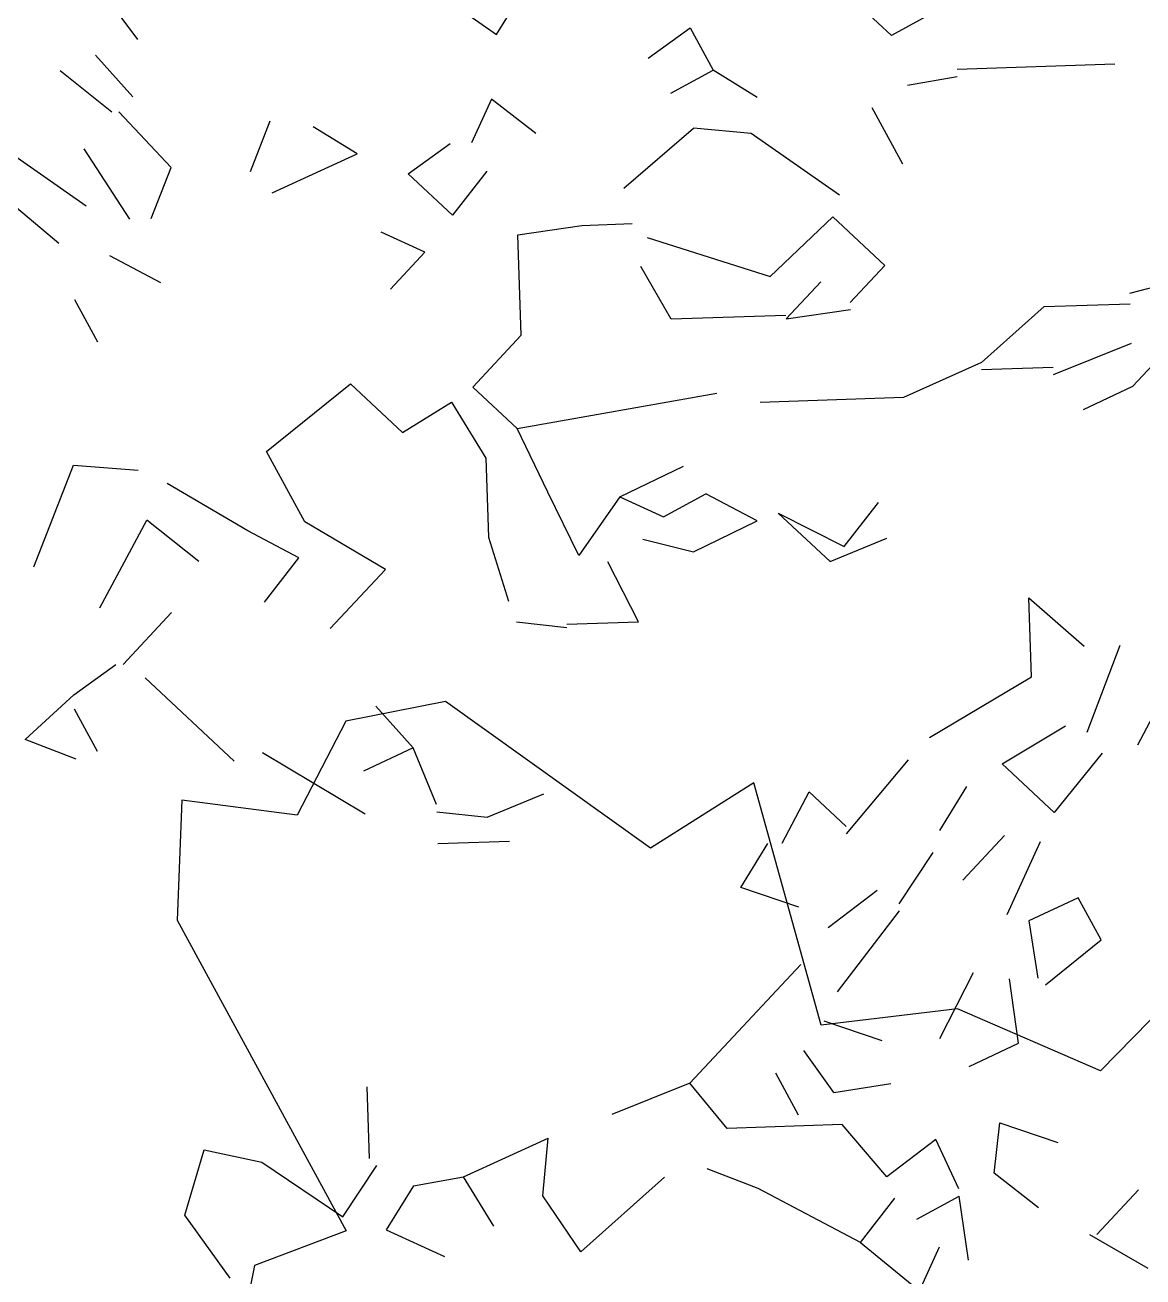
# Model space of a CAD drawing. Header units: metres. Extents: x 10 to 239, y 2 to 253.
# Drawn here: x 90.724 to 91.565, y 179.671 to 180.613 of the extents above; entities that cross this region are included whole.
import ezdxf

# ---------------------------------------------------------------- set-up
doc = ezdxf.new("R2010")
doc.units = ezdxf.units.M
doc.header["$MEASUREMENT"] = 0
doc.layers.add('bloques ARBOLES', color=7, linetype='Continuous', true_color=0xb8d897)

# ---------------------------------------------------------------- blocks, each defined once
blk = doc.blocks.new('arbolote')
at = {"layer": 'bloques ARBOLES'}
blk.add_lwpolyline([(0.40291, 9.62845), (0.32388, 9.60013), (0.30789, 9.74387), (-0.0131, 9.78838), (-0.28222, 9.6533), (-0.3691, 9.65054), (-0.33586, 9.46254), (-0.44493, 9.49249), (-0.51068, 9.29974), (-0.56821, 9.44692), (-0.71617, 9.29584), (-0.82384, 9.3426), (-0.92645, 9.33018), (-0.97708, 9.51265), (-1.05486, 9.46331), (-1.20906, 9.57368), (-1.28397, 9.55897), (-1.3207, 9.48831), (-1.40741, 9.49948), (-1.41091, 9.40914), (-1.28385, 9.17553), (-1.35275, 9.14936), (-1.41728, 8.82704)], dxfattribs=at)
blk = doc.blocks.new('arb-alz-77')
at = {"layer": 'bloques ARBOLES', "linetype": 'Continuous'}
for p, q in [((-4.4417, 5.417), (-4.5329, 5.5386)), ((-4.4417, 5.417), (-4.5329, 5.5386)), ((-4.4417, 5.417), (-4.5329, 5.5386)), ((-3.9213, 5.497), (-3.8191, 5.4256)), ((-3.8191, 5.4256), (-3.7718, 5.502)), ((-3.8191, 5.4256), (-3.7718, 5.502)), ((-3.134, 5.4239), (-3.2241, 5.5079)), ((-3.134, 5.4239), (-3.2241, 5.5079)), ((-3.134, 5.4239), (-3.2241, 5.5079)), ((-3.0606, 5.4637), (-3.134, 5.4239)), ((-3.5562, 5.3847), (-3.4833, 5.4369)), ((-3.4833, 5.4369), (-3.4434, 5.3636)), ((-3.4833, 5.4369), (-3.4434, 5.3636)), ((-3.4833, 5.4369), (-3.4434, 5.3636)), ((-3.4833, 5.4369), (-3.4434, 5.3636)), ((-4.5155, 5.3896), (-4.4508, 5.3171)), ((-4.5155, 5.3896), (-4.4508, 5.3171)), ((-4.5155, 5.3896), (-4.4508, 5.3171)), ((-3.02, 5.3655), (-2.7463, 5.3747)), ((-3.02, 5.3655), (-2.7463, 5.3747)), ((-3.02, 5.3655), (-2.7463, 5.3747)), ((-3.02, 5.3655), (-2.7463, 5.3747)), ((-3.02, 5.3655), (-2.7463, 5.3747)), ((-4.4872, 5.2909), (-4.5768, 5.3627)), ((-4.4872, 5.2909), (-4.5768, 5.3627)), ((-3.5168, 5.3237), (-3.4434, 5.3636)), ((-3.5168, 5.3237), (-3.4434, 5.3636)), ((-3.5168, 5.3237), (-3.4434, 5.3636)), ((-3.5168, 5.3237), (-3.4434, 5.3636)), ((-3.367, 5.3163), (-3.4434, 5.3636)), ((-3.367, 5.3163), (-3.4434, 5.3636)), ((-3.367, 5.3163), (-3.4434, 5.3636)), ((-3.1061, 5.3377), (-3.0196, 5.3529)), ((-3.1061, 5.3377), (-3.0196, 5.3529)), ((-3.1061, 5.3377), (-3.0196, 5.3529)), ((-3.1061, 5.3377), (-3.0196, 5.3529)), ((-3.1061, 5.3377), (-3.0196, 5.3529)), ((-3.1061, 5.3377), (-3.0196, 5.3529)), ((-3.1061, 5.3377), (-3.0196, 5.3529)), ((-3.8278, 5.3133), (-3.8627, 5.2374)), ((-3.8278, 5.3133), (-3.8627, 5.2374)), ((-3.8278, 5.3133), (-3.8627, 5.2374)), ((-3.8278, 5.3133), (-3.8627, 5.2374)), ((-3.7511, 5.2535), (-3.8278, 5.3133)), ((-4.3843, 5.1947), (-4.4748, 5.2914)), ((-4.3843, 5.1947), (-4.4748, 5.2914)), ((-3.114, 5.2004), (-3.1671, 5.2982)), ((-3.114, 5.2004), (-3.1671, 5.2982)), ((-4.2127, 5.2754), (-4.2471, 5.187)), ((-4.0613, 5.2182), (-4.1376, 5.2655)), ((-3.5984, 5.1591), (-3.4773, 5.2628)), ((-3.5984, 5.1591), (-3.4773, 5.2628)), ((-3.3774, 5.2538), (-3.4773, 5.2628)), ((-3.9729, 5.1838), (-3.8999, 5.2361)), ((-3.2243, 5.1469), (-3.3774, 5.2538)), ((-3.2243, 5.1469), (-3.3774, 5.2538)), ((-3.2243, 5.1469), (-3.3774, 5.2538)), ((-3.2243, 5.1469), (-3.3774, 5.2538)), ((-3.2243, 5.1469), (-3.3774, 5.2538)), ((-3.2243, 5.1469), (-3.3774, 5.2538)), ((-3.2243, 5.1469), (-3.3774, 5.2538)), ((-3.2243, 5.1469), (-3.3774, 5.2538)), ((-3.2243, 5.1469), (-3.3774, 5.2538)), ((-3.2243, 5.1469), (-3.3774, 5.2538)), ((-4.5315, 5.1275), (-4.6846, 5.2345)), ((-4.456, 5.1053), (-4.5349, 5.2271)), ((-4.456, 5.1053), (-4.5349, 5.2271)), ((-4.456, 5.1053), (-4.5349, 5.2271)), ((-4.456, 5.1053), (-4.5349, 5.2271)), ((-4.456, 5.1053), (-4.5349, 5.2271)), ((-4.2085, 5.151), (-4.0613, 5.2182)), ((-4.2085, 5.151), (-4.0613, 5.2182)), ((-4.4187, 5.1065), (-4.3843, 5.1947)), ((-4.4187, 5.1065), (-4.3843, 5.1947)), ((-4.4187, 5.1065), (-4.3843, 5.1947)), ((-4.7073, 5.1715), (-4.5792, 5.0637)), ((-3.8958, 5.1118), (-3.9729, 5.1838)), ((-3.8958, 5.1118), (-3.9729, 5.1838)), ((-3.8958, 5.1118), (-3.9729, 5.1838)), ((-3.8958, 5.1118), (-3.9729, 5.1838)), ((-3.8958, 5.1118), (-3.9729, 5.1838)), ((-3.836, 5.1885), (-3.8958, 5.1118)), ((-3.836, 5.1885), (-3.8958, 5.1118)), ((-3.3441, 5.0056), (-3.2355, 5.109)), ((-3.3441, 5.0056), (-3.2355, 5.109)), ((-3.1454, 5.0249), (-3.2355, 5.109)), ((-3.1454, 5.0249), (-3.2355, 5.109)), ((-3.7826, 5.0781), (-3.671, 5.0943)), ((-3.7826, 5.0781), (-3.671, 5.0943)), ((-3.7826, 5.0781), (-3.671, 5.0943)), ((-3.7826, 5.0781), (-3.671, 5.0943)), ((-3.7826, 5.0781), (-3.671, 5.0943)), ((-3.7826, 5.0781), (-3.671, 5.0943)), ((-3.671, 5.0943), (-3.5839, 5.0973)), ((-3.9435, 5.0477), (-4.0194, 5.0826)), ((-3.7766, 4.904), (-3.7826, 5.0781)), ((-3.558, 5.0732), (-3.3441, 5.0056)), ((-3.558, 5.0732), (-3.3441, 5.0056)), ((-4.4912, 5.0418), (-4.4024, 4.9949)), ((-4.4912, 5.0418), (-4.4024, 4.9949)), ((-4.0035, 4.9834), (-3.9435, 5.0477)), ((-3.516, 4.9315), (-3.569, 5.0231)), ((-3.516, 4.9315), (-3.569, 5.0231)), ((-3.516, 4.9315), (-3.569, 5.0231)), ((-3.516, 4.9315), (-3.569, 5.0231)), ((-3.516, 4.9315), (-3.569, 5.0231)), ((-3.516, 4.9315), (-3.569, 5.0231)), ((-3.516, 4.9315), (-3.569, 5.0231)), ((-3.516, 4.9315), (-3.569, 5.0231)), ((-3.516, 4.9315), (-3.569, 5.0231)), ((-3.516, 4.9315), (-3.569, 5.0231)), ((-3.516, 4.9315), (-3.569, 5.0231)), ((-3.516, 4.9315), (-3.569, 5.0231)), ((-3.516, 4.9315), (-3.569, 5.0231)), ((-3.516, 4.9315), (-3.569, 5.0231)), ((-3.516, 4.9315), (-3.569, 5.0231)), ((-3.516, 4.9315), (-3.569, 5.0231)), ((-3.2055, 4.9605), (-3.1454, 5.0249)), ((-3.2055, 4.9605), (-3.1454, 5.0249)), ((-3.2055, 4.9605), (-3.1454, 5.0249)), ((-3.2055, 4.9605), (-3.1454, 5.0249)), ((-2.7203, 4.9769), (-2.6092, 5.0056)), ((-3.3166, 4.9319), (-3.2566, 4.9962)), ((-3.3166, 4.9319), (-3.2566, 4.9962)), ((-3.3166, 4.9319), (-3.2566, 4.9962)), ((-4.5111, 4.8916), (-4.551, 4.965)), ((-2.9778, 4.8561), (-2.8689, 4.9533)), ((-2.9778, 4.8561), (-2.8689, 4.9533)), ((-2.9778, 4.8561), (-2.8689, 4.9533)), ((-2.9778, 4.8561), (-2.8689, 4.9533)), ((-2.8689, 4.9533), (-2.7196, 4.9584)), ((-2.8689, 4.9533), (-2.7196, 4.9584)), ((-3.3169, 4.9382), (-3.516, 4.9315)), ((-3.3166, 4.9319), (-3.2052, 4.9481)), ((-3.3166, 4.9319), (-3.2052, 4.9481)), ((-3.8607, 4.8138), (-3.7766, 4.904)), ((-3.8607, 4.8138), (-3.7766, 4.904)), ((-2.8526, 4.8355), (-2.7174, 4.8899)), ((-2.8526, 4.8355), (-2.7174, 4.8899)), ((-2.7149, 4.8152), (-2.6548, 4.8796)), ((-2.7149, 4.8152), (-2.6548, 4.8796)), ((-2.7149, 4.8152), (-2.6548, 4.8796)), ((-2.7149, 4.8152), (-2.6548, 4.8796)), ((-2.9778, 4.8561), (-3.1128, 4.7956)), ((-2.9778, 4.8561), (-3.1128, 4.7956)), ((-2.9778, 4.8561), (-3.1128, 4.7956)), ((-2.9778, 4.8561), (-3.1128, 4.7956)), ((-2.9778, 4.8561), (-3.1128, 4.7956)), ((-2.9778, 4.8561), (-3.1128, 4.7956)), ((-2.9778, 4.8561), (-3.1128, 4.7956)), ((-2.853, 4.8479), (-2.9774, 4.8437)), ((-2.853, 4.8479), (-2.9774, 4.8437)), ((-2.853, 4.8479), (-2.9774, 4.8437)), ((-2.853, 4.8479), (-2.9774, 4.8437)), ((-2.853, 4.8479), (-2.9774, 4.8437)), ((-4.2183, 4.7021), (-4.0727, 4.8192)), ((-4.2183, 4.7021), (-4.0727, 4.8192)), ((-4.0727, 4.8192), (-3.9826, 4.7351)), ((-4.0727, 4.8192), (-3.9826, 4.7351)), ((-3.7836, 4.7418), (-3.8607, 4.8138)), ((-3.7836, 4.7418), (-3.8607, 4.8138)), ((-3.7836, 4.7418), (-3.8607, 4.8138)), ((-3.7836, 4.7418), (-3.8607, 4.8138)), ((-3.7836, 4.7418), (-3.8607, 4.8138)), ((-3.7836, 4.7418), (-3.8607, 4.8138)), ((-3.7836, 4.7418), (-3.4369, 4.8033)), ((-2.8007, 4.775), (-2.7149, 4.8152)), ((-2.8007, 4.775), (-2.7149, 4.8152)), ((-2.8007, 4.775), (-2.7149, 4.8152)), ((-2.8007, 4.775), (-2.7149, 4.8152)), ((-2.8007, 4.775), (-2.7149, 4.8152)), ((-2.8007, 4.775), (-2.7149, 4.8152)), ((-2.8007, 4.775), (-2.7149, 4.8152)), ((-2.8007, 4.775), (-2.7149, 4.8152)), ((-2.8007, 4.775), (-2.7149, 4.8152)), ((-3.9826, 4.7351), (-3.8973, 4.7877)), ((-3.9826, 4.7351), (-3.8973, 4.7877)), ((-3.9826, 4.7351), (-3.8973, 4.7877)), ((-3.8973, 4.7877), (-3.8378, 4.6902)), ((-3.8973, 4.7877), (-3.8378, 4.6902)), ((-3.8973, 4.7877), (-3.8378, 4.6902)), ((-3.8973, 4.7877), (-3.8378, 4.6902)), ((-3.1128, 4.7956), (-3.3617, 4.7872)), ((-3.1128, 4.7956), (-3.3617, 4.7872)), ((-3.1128, 4.7956), (-3.3617, 4.7872)), ((-3.73, 4.6315), (-3.7836, 4.7418)), ((-3.73, 4.6315), (-3.7836, 4.7418)), ((-3.73, 4.6315), (-3.7836, 4.7418)), ((-3.73, 4.6315), (-3.7836, 4.7418)), ((-4.1518, 4.5798), (-4.2183, 4.7021)), ((-4.1518, 4.5798), (-4.2183, 4.7021)), ((-4.1518, 4.5798), (-4.2183, 4.7021)), ((-4.1518, 4.5798), (-4.2183, 4.7021)), ((-4.1518, 4.5798), (-4.2183, 4.7021)), ((-4.1518, 4.5798), (-4.2183, 4.7021)), ((-4.1518, 4.5798), (-4.2183, 4.7021)), ((-4.6224, 4.5017), (-4.5537, 4.6784)), ((-4.6224, 4.5017), (-4.5537, 4.6784)), ((-4.5537, 4.6784), (-4.4413, 4.6698)), ((-4.5537, 4.6784), (-4.4413, 4.6698)), ((-4.5537, 4.6784), (-4.4413, 4.6698)), ((-4.5537, 4.6784), (-4.4413, 4.6698)), ((-4.5537, 4.6784), (-4.4413, 4.6698)), ((-4.5537, 4.6784), (-4.4413, 4.6698)), ((-4.5537, 4.6784), (-4.4413, 4.6698)), ((-4.5537, 4.6784), (-4.4413, 4.6698)), ((-4.5537, 4.6784), (-4.4413, 4.6698)), ((-3.8378, 4.6902), (-3.8333, 4.5532)), ((-3.8378, 4.6902), (-3.8333, 4.5532)), ((-3.8378, 4.6902), (-3.8333, 4.5532)), ((-3.8378, 4.6902), (-3.8333, 4.5532)), ((-3.8378, 4.6902), (-3.8333, 4.5532)), ((-3.8378, 4.6902), (-3.8333, 4.5532)), ((-3.8378, 4.6902), (-3.8333, 4.5532)), ((-3.6052, 4.6233), (-3.495, 4.6767)), ((-3.6052, 4.6233), (-3.495, 4.6767)), ((-3.6052, 4.6233), (-3.495, 4.6767)), ((-3.6052, 4.6233), (-3.495, 4.6767)), ((-3.6052, 4.6233), (-3.495, 4.6767)), ((-4.2509, 4.5641), (-4.3907, 4.6465)), ((-4.2509, 4.5641), (-4.3907, 4.6465)), ((-4.2509, 4.5641), (-4.3907, 4.6465)), ((-3.6766, 4.5213), (-3.73, 4.6315)), ((-3.6766, 4.5213), (-3.73, 4.6315)), ((-3.6766, 4.5213), (-3.73, 4.6315)), ((-3.6766, 4.5213), (-3.73, 4.6315)), ((-3.6766, 4.5213), (-3.73, 4.6315)), ((-3.6766, 4.5213), (-3.73, 4.6315)), ((-3.6766, 4.5213), (-3.73, 4.6315)), ((-3.6766, 4.5213), (-3.73, 4.6315)), ((-3.6766, 4.5213), (-3.73, 4.6315)), ((-3.6766, 4.5213), (-3.73, 4.6315)), ((-3.5293, 4.5884), (-3.4559, 4.6283)), ((-3.5293, 4.5884), (-3.4559, 4.6283)), ((-3.5293, 4.5884), (-3.4559, 4.6283)), ((-3.3671, 4.5814), (-3.4559, 4.6283)), ((-3.3671, 4.5814), (-3.4559, 4.6283)), ((-3.6052, 4.6233), (-3.6766, 4.5213)), ((-3.6052, 4.6233), (-3.6766, 4.5213)), ((-3.6052, 4.6233), (-3.5293, 4.5884)), ((-3.6052, 4.6233), (-3.5293, 4.5884)), ((-3.2162, 4.5368), (-3.1564, 4.6135)), ((-3.2162, 4.5368), (-3.1564, 4.6135)), ((-3.2162, 4.5368), (-3.1564, 4.6135)), ((-3.3303, 4.5951), (-3.2162, 4.5368)), ((-3.3303, 4.5951), (-3.2402, 4.511)), ((-3.3303, 4.5951), (-3.2402, 4.511)), ((-3.3303, 4.5951), (-3.2162, 4.5368)), ((-3.3303, 4.5951), (-3.2402, 4.511)), ((-3.3303, 4.5951), (-3.2162, 4.5368)), ((-3.3303, 4.5951), (-3.2402, 4.511)), ((-3.3303, 4.5951), (-3.2402, 4.511)), ((-4.508, 4.4309), (-4.426, 4.583)), ((-4.508, 4.4309), (-4.426, 4.583)), ((-4.508, 4.4309), (-4.426, 4.583)), ((-4.508, 4.4309), (-4.426, 4.583)), ((-4.508, 4.4309), (-4.426, 4.583)), ((-4.3363, 4.5113), (-4.426, 4.583)), ((-4.3363, 4.5113), (-4.426, 4.583)), ((-4.3363, 4.5113), (-4.426, 4.583)), ((-4.3363, 4.5113), (-4.426, 4.583)), ((-4.3363, 4.5113), (-4.426, 4.583)), ((-4.3363, 4.5113), (-4.426, 4.583)), ((-4.1622, 4.5173), (-4.2509, 4.5641)), ((-4.1622, 4.5173), (-4.2509, 4.5641)), ((-4.012, 4.4973), (-4.1518, 4.5798)), ((-4.012, 4.4973), (-4.1518, 4.5798)), ((-3.4774, 4.528), (-3.3671, 4.5814)), ((-3.4774, 4.528), (-3.3671, 4.5814)), ((-3.4774, 4.528), (-3.3671, 4.5814)), ((-3.4774, 4.528), (-3.3671, 4.5814)), ((-3.4774, 4.528), (-3.3671, 4.5814)), ((-3.4774, 4.528), (-3.3671, 4.5814)), ((-3.4774, 4.528), (-3.3671, 4.5814)), ((-3.4774, 4.528), (-3.3671, 4.5814)), ((-3.4774, 4.528), (-3.3671, 4.5814)), ((-3.4774, 4.528), (-3.3671, 4.5814)), ((-3.8333, 4.5532), (-3.7984, 4.4423)), ((-3.8333, 4.5532), (-3.7984, 4.4423)), ((-3.5653, 4.5499), (-3.4774, 4.528)), ((-3.5653, 4.5499), (-3.4774, 4.528)), ((-3.2402, 4.511), (-3.1419, 4.5517)), ((-4.2218, 4.4406), (-4.1622, 4.5173)), ((-4.2218, 4.4406), (-4.1622, 4.5173)), ((-4.1082, 4.3945), (-4.012, 4.4973)), ((-4.1082, 4.3945), (-4.012, 4.4973)), ((-3.573, 4.4064), (-3.6263, 4.5103)), ((-3.573, 4.4064), (-3.6263, 4.5103)), ((-3.573, 4.4064), (-3.6263, 4.5103)), ((-3.573, 4.4064), (-3.6263, 4.5103)), ((-3.573, 4.4064), (-3.6263, 4.5103)), ((-2.8955, 4.4479), (-2.7993, 4.364)), ((-2.8908, 4.311), (-2.8955, 4.4479)), ((-2.8955, 4.4479), (-2.7993, 4.364)), ((-2.8955, 4.4479), (-2.7993, 4.364)), ((-2.8908, 4.311), (-2.8955, 4.4479)), ((-4.4673, 4.3325), (-4.3832, 4.4226)), ((-3.6972, 4.3959), (-3.7847, 4.4055)), ((-3.6973, 4.4022), (-3.573, 4.4064)), ((-3.6973, 4.4022), (-3.573, 4.4064)), ((-3.6973, 4.4022), (-3.573, 4.4064)), ((-3.6973, 4.4022), (-3.573, 4.4064)), ((-3.6973, 4.4022), (-3.573, 4.4064)), ((-2.7063, 4.1927), (-2.6127, 4.3703)), ((-2.7942, 4.2147), (-2.7371, 4.366)), ((-2.7942, 4.2147), (-2.7371, 4.366)), ((-4.5527, 4.2799), (-4.4798, 4.3322)), ((-4.5527, 4.2799), (-4.4798, 4.3322)), ((-4.2748, 4.1648), (-4.4291, 4.3089)), ((-4.2748, 4.1648), (-4.4291, 4.3089)), ((-4.2748, 4.1648), (-4.4291, 4.3089)), ((-3.0679, 4.2054), (-2.8908, 4.311)), ((-3.0679, 4.2054), (-2.8908, 4.311)), ((-3.0679, 4.2054), (-2.8908, 4.311)), ((-3.0679, 4.2054), (-2.8908, 4.311)), ((-3.0679, 4.2054), (-2.8908, 4.311)), ((-4.6373, 4.2023), (-4.5527, 4.2799)), ((-4.6373, 4.2023), (-4.5527, 4.2799)), ((-4.6373, 4.2023), (-4.5527, 4.2799)), ((-3.9641, 4.1877), (-4.029, 4.2602)), ((-3.9641, 4.1877), (-4.029, 4.2602)), ((-3.9641, 4.1877), (-4.029, 4.2602)), ((-4.512, 4.1815), (-4.5519, 4.2549)), ((-4.512, 4.1815), (-4.5519, 4.2549)), ((-4.512, 4.1815), (-4.5519, 4.2549)), ((-2.9419, 4.1599), (-2.832, 4.2258)), ((-4.5489, 4.1678), (-4.6373, 4.2023)), ((-4.5489, 4.1678), (-4.6373, 4.2023)), ((-4.5489, 4.1678), (-4.6373, 4.2023)), ((-4.5489, 4.1678), (-4.6373, 4.2023)), ((-4.0475, 4.0727), (-4.2254, 4.1788)), ((-4.0475, 4.0727), (-4.2254, 4.1788)), ((-4.0475, 4.0727), (-4.2254, 4.1788)), ((-3.9641, 4.1877), (-4.05, 4.1473)), ((-3.9641, 4.1877), (-4.05, 4.1473)), ((-3.9641, 4.1877), (-4.05, 4.1473)), ((-3.9235, 4.0893), (-3.9641, 4.1877)), ((-3.9235, 4.0893), (-3.9641, 4.1877)), ((-3.9235, 4.0893), (-3.9641, 4.1877)), ((-3.9235, 4.0893), (-3.9641, 4.1877)), ((-3.9235, 4.0893), (-3.9641, 4.1877)), ((-3.9235, 4.0893), (-3.9641, 4.1877)), ((-3.9235, 4.0893), (-3.9641, 4.1877)), ((-2.7681, 4.1782), (-2.8517, 4.0757)), ((-2.7681, 4.1782), (-2.8517, 4.0757)), ((-2.7681, 4.1782), (-2.8517, 4.0757)), ((-2.7681, 4.1782), (-2.8517, 4.0757)), ((-3.2118, 4.0387), (-3.1041, 4.1668)), ((-3.2118, 4.0387), (-3.1041, 4.1668)), ((-3.2118, 4.0387), (-3.1041, 4.1668)), ((-2.8517, 4.0757), (-2.9419, 4.1599)), ((-2.8517, 4.0757), (-2.9419, 4.1599)), ((-2.8517, 4.0757), (-2.9419, 4.1599)), ((-2.8517, 4.0757), (-2.9419, 4.1599)), ((-2.8517, 4.0757), (-2.9419, 4.1599)), ((-2.8517, 4.0757), (-2.9419, 4.1599)), ((-2.8517, 4.0757), (-2.9419, 4.1599)), ((-2.8517, 4.0757), (-2.9419, 4.1599)), ((-3.8355, 4.0674), (-3.7372, 4.108)), ((-3.8355, 4.0674), (-3.7372, 4.108)), ((-3.8355, 4.0674), (-3.7372, 4.108)), ((-3.8355, 4.0674), (-3.7372, 4.108)), ((-3.8355, 4.0674), (-3.7372, 4.108)), ((-3.8355, 4.0674), (-3.7372, 4.108)), ((-3.8355, 4.0674), (-3.7372, 4.108)), ((-3.8355, 4.0674), (-3.7372, 4.108)), ((-3.8355, 4.0674), (-3.7372, 4.108)), ((-3.8355, 4.0674), (-3.7372, 4.108)), ((-3.8355, 4.0674), (-3.7372, 4.108)), ((-3.8355, 4.0674), (-3.7372, 4.108)), ((-3.8355, 4.0674), (-3.7372, 4.108)), ((-3.8355, 4.0674), (-3.7372, 4.108)), ((-3.3234, 4.0224), (-3.2765, 4.1112)), ((-3.3234, 4.0224), (-3.2765, 4.1112)), ((-3.3234, 4.0224), (-3.2765, 4.1112)), ((-3.3234, 4.0224), (-3.2765, 4.1112)), ((-3.3234, 4.0224), (-3.2765, 4.1112)), ((-3.3234, 4.0224), (-3.2765, 4.1112)), ((-3.3234, 4.0224), (-3.2765, 4.1112)), ((-3.3234, 4.0224), (-3.2765, 4.1112)), ((-3.2122, 4.0511), (-3.2765, 4.1112)), ((-3.2122, 4.0511), (-3.2765, 4.1112)), ((-3.2122, 4.0511), (-3.2765, 4.1112)), ((-3.0501, 4.0442), (-3.0028, 4.1204)), ((-3.0501, 4.0442), (-3.0028, 4.1204)), ((-3.0501, 4.0442), (-3.0028, 4.1204)), ((-3.0501, 4.0442), (-3.0028, 4.1204)), ((-3.0501, 4.0442), (-3.0028, 4.1204)), ((-3.9231, 4.0769), (-3.8355, 4.0674)), ((-3.9231, 4.0769), (-3.8355, 4.0674)), ((-3.9231, 4.0769), (-3.8355, 4.0674)), ((-3.9231, 4.0769), (-3.8355, 4.0674)), ((-3.7967, 4.025), (-3.9213, 4.0209)), ((-3.7967, 4.025), (-3.9213, 4.0209)), ((-3.7967, 4.025), (-3.9213, 4.0209)), ((-3.3955, 3.9452), (-3.3482, 4.0215)), ((-3.3955, 3.9452), (-3.3482, 4.0215)), ((-3.3955, 3.9452), (-3.3482, 4.0215)), ((-2.9377, 4.0354), (-3.0097, 3.9582)), ((-2.9377, 4.0354), (-3.0097, 3.9582)), ((-2.9377, 4.0354), (-3.0097, 3.9582)), ((-2.9377, 4.0354), (-3.0097, 3.9582)), ((-2.9377, 4.0354), (-3.0097, 3.9582)), ((-2.9377, 4.0354), (-3.0097, 3.9582)), ((-2.9377, 4.0354), (-3.0097, 3.9582)), ((-2.9377, 4.0354), (-3.0097, 3.9582)), ((-2.933, 3.8986), (-2.8751, 4.025)), ((-2.933, 3.8986), (-2.8751, 4.025)), ((-3.1205, 3.9171), (-3.0612, 4.0063)), ((-3.1205, 3.9171), (-3.0612, 4.0063)), ((-3.1205, 3.9171), (-3.0612, 4.0063)), ((-3.1205, 3.9171), (-3.0612, 4.0063)), ((-3.1205, 3.9171), (-3.0612, 4.0063)), ((-3.2946, 3.9113), (-3.3955, 3.9452)), ((-3.2946, 3.9113), (-3.3955, 3.9452)), ((-3.2946, 3.9113), (-3.3955, 3.9452)), ((-3.2436, 3.8757), (-3.1587, 3.9408)), ((-3.2436, 3.8757), (-3.1587, 3.9408)), ((-3.2436, 3.8757), (-3.1587, 3.9408)), ((-3.2436, 3.8757), (-3.1587, 3.9408)), ((-3.2436, 3.8757), (-3.1587, 3.9408)), ((-3.2436, 3.8757), (-3.1587, 3.9408)), ((-3.2436, 3.8757), (-3.1587, 3.9408)), ((-2.8095, 3.9276), (-2.8953, 3.8875)), ((-2.7697, 3.8543), (-2.8095, 3.9276)), ((-3.2274, 3.7641), (-3.12, 3.9047)), ((-3.2274, 3.7641), (-3.12, 3.9047)), ((-2.8953, 3.8875), (-2.8795, 3.7883)), ((-2.8667, 3.7763), (-2.7697, 3.8543)), ((-3.4837, 3.606), (-3.2913, 3.8118)), ((-2.9919, 3.797), (-3.0503, 3.6829)), ((-2.9131, 3.675), (-2.9292, 3.7866)), ((-2.9131, 3.675), (-2.9292, 3.7866)), ((-3.1499, 3.6795), (-3.2506, 3.7135)), ((-3.1499, 3.6795), (-3.2506, 3.7135)), ((-3.1499, 3.6795), (-3.2506, 3.7135)), ((-3.1499, 3.6795), (-3.2506, 3.7135)), ((-3.1499, 3.6795), (-3.2506, 3.7135)), ((-3.1499, 3.6795), (-3.2506, 3.7135)), ((-3.1499, 3.6795), (-3.2506, 3.7135)), ((-3.1499, 3.6795), (-3.2506, 3.7135)), ((-2.9989, 3.6348), (-2.9131, 3.675)), ((-2.9989, 3.6348), (-2.9131, 3.675)), ((-3.2339, 3.5894), (-3.2862, 3.6625)), ((-3.2339, 3.5894), (-3.2862, 3.6625)), ((-3.2339, 3.5894), (-3.2862, 3.6625)), ((-3.2339, 3.5894), (-3.2862, 3.6625)), ((-3.295, 3.5501), (-3.3348, 3.6234)), ((-3.295, 3.5501), (-3.3348, 3.6234)), ((-3.295, 3.5501), (-3.3348, 3.6234)), ((-3.295, 3.5501), (-3.3348, 3.6234)), ((-3.295, 3.5501), (-3.3348, 3.6234)), ((-3.295, 3.5501), (-3.3348, 3.6234)), ((-3.295, 3.5501), (-3.3348, 3.6234)), ((-4.0398, 3.4751), (-4.0439, 3.5995)), ((-3.4837, 3.606), (-3.6189, 3.5516)), ((-3.4837, 3.606), (-3.6189, 3.5516)), ((-3.4837, 3.606), (-3.6189, 3.5516)), ((-3.4837, 3.606), (-3.6189, 3.5516)), ((-3.4837, 3.606), (-3.6189, 3.5516)), ((-3.4837, 3.606), (-3.6189, 3.5516)), ((-3.4188, 3.5272), (-3.4837, 3.606)), ((-3.4188, 3.5272), (-3.4837, 3.606)), ((-3.4188, 3.5272), (-3.4837, 3.606)), ((-3.4188, 3.5272), (-3.4837, 3.606)), ((-3.4188, 3.5272), (-3.4837, 3.606)), ((-3.4188, 3.5272), (-3.4837, 3.606)), ((-3.2339, 3.5894), (-3.135, 3.6053)), ((-3.2339, 3.5894), (-3.135, 3.6053)), ((-3.2339, 3.5894), (-3.135, 3.6053)), ((-3.2339, 3.5894), (-3.135, 3.6053)), ((-3.2339, 3.5894), (-3.135, 3.6053)), ((-3.2196, 3.5339), (-3.4188, 3.5272)), ((-3.2196, 3.5339), (-3.4188, 3.5272)), ((-3.2196, 3.5339), (-3.4188, 3.5272)), ((-3.2196, 3.5339), (-3.4188, 3.5272)), ((-3.1419, 3.4431), (-3.2196, 3.5339)), ((-3.1419, 3.4431), (-3.2196, 3.5339)), ((-3.1419, 3.4431), (-3.2196, 3.5339)), ((-3.1419, 3.4431), (-3.2196, 3.5339)), ((-3.1419, 3.4431), (-3.2196, 3.5339)), ((-3.1419, 3.4431), (-3.2196, 3.5339)), ((-3.1419, 3.4431), (-3.2196, 3.5339)), ((-3.1419, 3.4431), (-3.2196, 3.5339)), ((-3.1419, 3.4431), (-3.2196, 3.5339)), ((-3.1419, 3.4431), (-3.2196, 3.5339)), ((-3.1419, 3.4431), (-3.2196, 3.5339)), ((-3.1419, 3.4431), (-3.2196, 3.5339)), ((-3.1419, 3.4431), (-3.2196, 3.5339)), ((-3.1419, 3.4431), (-3.2196, 3.5339)), ((-2.9553, 3.4495), (-2.9457, 3.5369)), ((-2.9553, 3.4495), (-2.9457, 3.5369)), ((-2.9457, 3.5369), (-2.8449, 3.503)), ((-2.9457, 3.5369), (-2.8449, 3.503)), ((-2.9457, 3.5369), (-2.8449, 3.503)), ((-2.9457, 3.5369), (-2.8449, 3.503)), ((-2.9457, 3.5369), (-2.8449, 3.503)), ((-2.9457, 3.5369), (-2.8449, 3.503)), ((-2.9457, 3.5369), (-2.8449, 3.503)), ((-2.9457, 3.5369), (-2.8449, 3.503)), ((-2.9457, 3.5369), (-2.8449, 3.503)), ((-3.8767, 3.4432), (-3.7296, 3.5104)), ((-3.8767, 3.4432), (-3.7296, 3.5104)), ((-3.7387, 3.4106), (-3.7296, 3.5104)), ((-3.7387, 3.4106), (-3.7296, 3.5104)), ((-3.7387, 3.4106), (-3.7296, 3.5104)), ((-3.7387, 3.4106), (-3.7296, 3.5104)), ((-3.7387, 3.4106), (-3.7296, 3.5104)), ((-3.7387, 3.4106), (-3.7296, 3.5104)), ((-3.0568, 3.5083), (-3.1419, 3.4431)), ((-3.0568, 3.5083), (-3.1419, 3.4431)), ((-3.0568, 3.5083), (-3.1419, 3.4431)), ((-3.0568, 3.5083), (-3.1419, 3.4431)), ((-3.0568, 3.5083), (-3.1419, 3.4431)), ((-3.0167, 3.4223), (-3.0568, 3.5083)), ((-3.0167, 3.4223), (-3.0568, 3.5083)), ((-3.0167, 3.4223), (-3.0568, 3.5083)), ((-3.0167, 3.4223), (-3.0568, 3.5083)), ((-3.0167, 3.4223), (-3.0568, 3.5083)), ((-4.3603, 3.377), (-4.3267, 3.4903)), ((-4.3603, 3.377), (-4.3267, 3.4903)), ((-4.3603, 3.377), (-4.3267, 3.4903)), ((-4.3603, 3.377), (-4.3267, 3.4903)), ((-4.3603, 3.377), (-4.3267, 3.4903)), ((-4.3267, 3.4903), (-4.2265, 3.4687)), ((-4.3267, 3.4903), (-4.2265, 3.4687)), ((-4.3267, 3.4903), (-4.2265, 3.4687)), ((-4.3267, 3.4903), (-4.2265, 3.4687)), ((-4.2265, 3.4687), (-4.0862, 3.3738)), ((-4.2265, 3.4687), (-4.0862, 3.3738)), ((-4.2265, 3.4687), (-4.0862, 3.3738)), ((-4.2265, 3.4687), (-4.0862, 3.3738)), ((-4.2265, 3.4687), (-4.0862, 3.3738)), ((-4.2265, 3.4687), (-4.0862, 3.3738)), ((-4.2265, 3.4687), (-4.0862, 3.3738)), ((-4.2265, 3.4687), (-4.0862, 3.3738)), ((-4.2265, 3.4687), (-4.0862, 3.3738)), ((-4.2265, 3.4687), (-4.0862, 3.3738)), ((-4.2265, 3.4687), (-4.0862, 3.3738)), ((-4.0862, 3.3738), (-4.0269, 3.463)), ((-4.0862, 3.3738), (-4.0269, 3.463)), ((-3.3654, 3.4231), (-3.4537, 3.4574)), ((-3.3654, 3.4231), (-3.4537, 3.4574)), ((-3.3654, 3.4231), (-3.4537, 3.4574)), ((-3.3654, 3.4231), (-3.4537, 3.4574)), ((-3.3654, 3.4231), (-3.4537, 3.4574)), ((-3.3654, 3.4231), (-3.4537, 3.4574)), ((-3.3654, 3.4231), (-3.4537, 3.4574)), ((-3.3654, 3.4231), (-3.4537, 3.4574)), ((-3.3654, 3.4231), (-3.4537, 3.4574)), ((-3.3654, 3.4231), (-3.4537, 3.4574)), ((-3.3654, 3.4231), (-3.4537, 3.4574)), ((-3.3654, 3.4231), (-3.4537, 3.4574)), ((-3.3654, 3.4231), (-3.4537, 3.4574)), ((-3.3654, 3.4231), (-3.4537, 3.4574)), ((-3.3654, 3.4231), (-3.4537, 3.4574)), ((-3.3654, 3.4231), (-3.4537, 3.4574)), ((-3.3654, 3.4231), (-3.4537, 3.4574)), ((-3.9634, 3.4278), (-3.8767, 3.4432)), ((-3.9634, 3.4278), (-3.8767, 3.4432)), ((-3.824, 3.3578), (-3.8767, 3.4432)), ((-3.824, 3.3578), (-3.8767, 3.4432)), ((-3.824, 3.3578), (-3.8767, 3.4432)), ((-3.824, 3.3578), (-3.8767, 3.4432)), ((-3.824, 3.3578), (-3.8767, 3.4432)), ((-3.824, 3.3578), (-3.8767, 3.4432)), ((-3.824, 3.3578), (-3.8767, 3.4432)), ((-3.5279, 3.4425), (-3.6731, 3.3132)), ((-3.5279, 3.4425), (-3.6731, 3.3132)), ((-2.8784, 3.3897), (-2.9553, 3.4495)), ((-2.8784, 3.3897), (-2.9553, 3.4495)), ((-2.8784, 3.3897), (-2.9553, 3.4495)), ((-2.8784, 3.3897), (-2.9553, 3.4495)), ((-2.8784, 3.3897), (-2.9553, 3.4495)), ((-2.8784, 3.3897), (-2.9553, 3.4495)), ((-2.8784, 3.3897), (-2.9553, 3.4495)), ((-2.8784, 3.3897), (-2.9553, 3.4495)), ((-2.8784, 3.3897), (-2.9553, 3.4495)), ((-3.9634, 3.4278), (-4.0107, 3.3516)), ((-3.9634, 3.4278), (-4.0107, 3.3516)), ((-3.9634, 3.4278), (-4.0107, 3.3516)), ((-3.9634, 3.4278), (-4.0107, 3.3516)), ((-3.9634, 3.4278), (-4.0107, 3.3516)), ((-3.1878, 3.3295), (-3.3654, 3.4231)), ((-3.1878, 3.3295), (-3.3654, 3.4231)), ((-2.7772, 3.3434), (-2.7052, 3.4205)), ((-2.7772, 3.3434), (-2.7052, 3.4205)), ((-2.7772, 3.3434), (-2.7052, 3.4205)), ((-2.7772, 3.3434), (-2.7052, 3.4205)), ((-2.7772, 3.3434), (-2.7052, 3.4205)), ((-2.7772, 3.3434), (-2.7052, 3.4205)), ((-2.7772, 3.3434), (-2.7052, 3.4205)), ((-3.6731, 3.3132), (-3.7387, 3.4106)), ((-3.1878, 3.3295), (-3.1282, 3.4062)), ((-3.1878, 3.3295), (-3.1282, 3.4062)), ((-3.1878, 3.3295), (-3.1282, 3.4062)), ((-3.1878, 3.3295), (-3.1282, 3.4062)), ((-3.0896, 3.3701), (-3.0162, 3.41)), ((-3.0896, 3.3701), (-3.0162, 3.41)), ((-3.0896, 3.3701), (-3.0162, 3.41)), ((-3.0896, 3.3701), (-3.0162, 3.41)), ((-2.9999, 3.2985), (-3.0162, 3.41)), ((-4.2819, 3.2676), (-4.3603, 3.377)), ((-4.2819, 3.2676), (-4.3603, 3.377)), ((-4.2819, 3.2676), (-4.3603, 3.377)), ((-4.0107, 3.3516), (-3.9095, 3.3051)), ((-3.1878, 3.3295), (-3.0854, 3.2457)), ((-3.1878, 3.3295), (-3.0854, 3.2457)), ((-3.1878, 3.3295), (-3.0854, 3.2457)), ((-2.6881, 3.2841), (-2.7897, 3.3429)), ((-2.6881, 3.2841), (-2.7897, 3.3429)), ((-3.0854, 3.2457), (-3.0505, 3.3217)), ((-3.0854, 3.2457), (-3.0505, 3.3217)), ((-3.0854, 3.2457), (-3.0505, 3.3217))]:
    blk.add_line(p, q, dxfattribs=at)

msp = doc.modelspace()

# ---------------------------------------------------------------- block references
msp.add_blockref('arbolote', (92.24898, 170.53045))
at = {"layer": 'bloques ARBOLES', "color": 2, "xscale": 0.433568186266492, "yscale": 0.433568186266492, "zscale": 0.433568186266492}
msp.add_blockref('arb-alz-77', (92.73427, 178.25369), dxfattribs=at)

doc.saveas('drawing.dxf')
